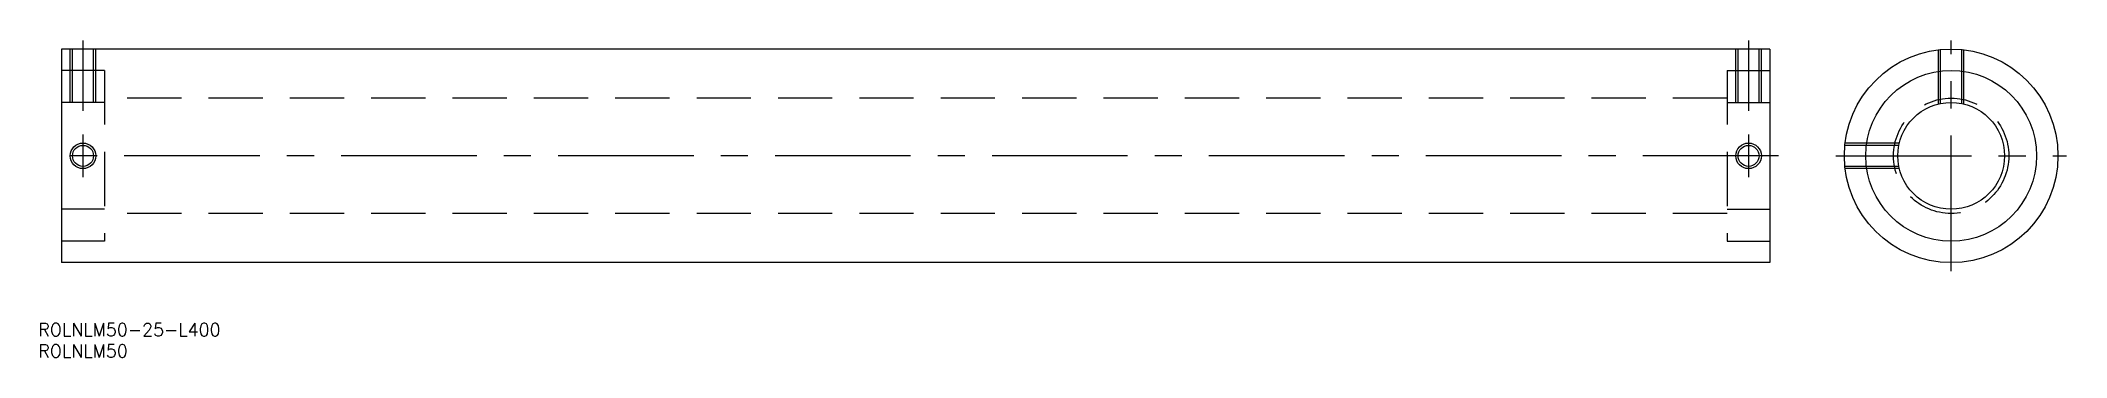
# Model space of a CAD drawing. Extents: x -447 to 27, y -47 to 27.
import ezdxf

# ---------------------------------------------------------------- set-up
doc = ezdxf.new("R2010")
doc.units = 0
doc.linetypes.add('CENTER', pattern=[50.8, 31.75, -6.35, 6.35, -6.35])
doc.linetypes.add('DASHED', pattern=[19.05, 12.7, -6.35])
doc.layers.get('0').update_dxf_attribs({"linetype": 'CONTINUOUS'})
doc.layers.add('CENTER', color=1, linetype='CONTINUOUS')
doc.styles.get("Standard").update_dxf_attribs({"font": 'txt.shx', "height": 3, "bigfont": 'bigfont.shx'})

msp = doc.modelspace()

# ---------------------------------------------------------------- linework, layer by layer
at = {"color": 7, "linetype": 'CONTINUOUS'}
for p, q in [((-42.44, 25), (-442.44, 25)), ((-442.44, 25), (-442.44, -25)), ((-42.44, 25), (-42.44, -25)), ((-42.44, -25), (-442.44, -25))]:
    msp.add_line(p, q, dxfattribs=at)
at = {"color": 3, "linetype": 'DASHED'}
for p, q in [((-440.44, 12.5), (-440.44, 25)), ((-439.9, 12.5), (-439.9, 25)), ((-434.98, 12.5), (-434.98, 25)), ((-434.44, 12.5), (-434.44, 25)), ((-50.44, 12.5), (-50.44, 25)), ((-49.9, 12.5), (-49.9, 25)), ((-44.98, 12.5), (-44.98, 25)), ((-44.44, 12.5), (-44.44, 25)), ((-3, 12.13), (-3, 24.82)), ((-2.46, 12.26), (-2.46, 24.88)), ((2.46, 12.26), (2.46, 24.88)), ((3, 12.13), (3, 24.82)), ((-432.44, 20), (-442.44, 20)), ((-432.44, 20), (-432.44, -20)), ((-52.44, 20), (-52.44, -20)), ((-52.44, 20), (-42.44, 20)), ((-432.44, 12.5), (-442.44, 12.5)), ((-52.44, 13.5), (-432.44, 13.5)), ((-52.44, 12.5), (-42.44, 12.5)), ((-12.26, 2.46), (-24.88, 2.46)), ((-12.13, 3), (-24.82, 3)), ((-12.26, -2.46), (-24.88, -2.46)), ((-12.13, -3), (-24.82, -3)), ((-432.44, -12.5), (-442.44, -12.5)), ((-52.44, -13.5), (-432.44, -13.5)), ((-52.44, -12.5), (-42.44, -12.5)), ((-432.44, -20), (-442.44, -20)), ((-52.44, -20), (-42.44, -20))]:
    msp.add_line(p, q, dxfattribs=at)
at = {"color": 7, "linetype": 'CONTINUOUS'}
for centre, radius in [((0, 0), 25), ((0, 0), 20), ((0, 0), 12.5), ((-437.44, 0), 2.46), ((-47.44, 0), 2.46)]:
    msp.add_circle(centre, radius, dxfattribs=at)
at = {"color": 3, "linetype": 'DASHED'}
msp.add_circle((0, 0), 13.5, dxfattribs=at)
at = {"color": 3, "linetype": 'CONTINUOUS'}
for centre in [(-437.44, 0), (-47.44, 0)]:
    msp.add_circle(centre, 3, dxfattribs=at)
at = {"layer": 'CENTER', "color": 1, "linetype": 'CENTER'}
for p, q in [((-437.44, 27), (-437.44, 10.5)), ((-47.44, 27), (-47.44, 10.5)), ((0, -27), (0, 27)), ((-437.44, 5), (-437.44, -5)), ((-47.44, 5), (-47.44, -5)), ((-40.44, 0), (-444.44, 0)), ((-27, 0), (27, 0))]:
    msp.add_line(p, q, dxfattribs=at)

# ---------------------------------------------------------------- texts
at = {"color": 7, "linetype": 'CONTINUOUS'}
for s, p in [('ROLNLM50-25-L400', (-447.9, -42.21)), ('ROLNLM50', (-447.9, -47.21))]:
    msp.add_text(s, height=3, dxfattribs=at).set_placement(p)

doc.saveas('drawing.dxf')
